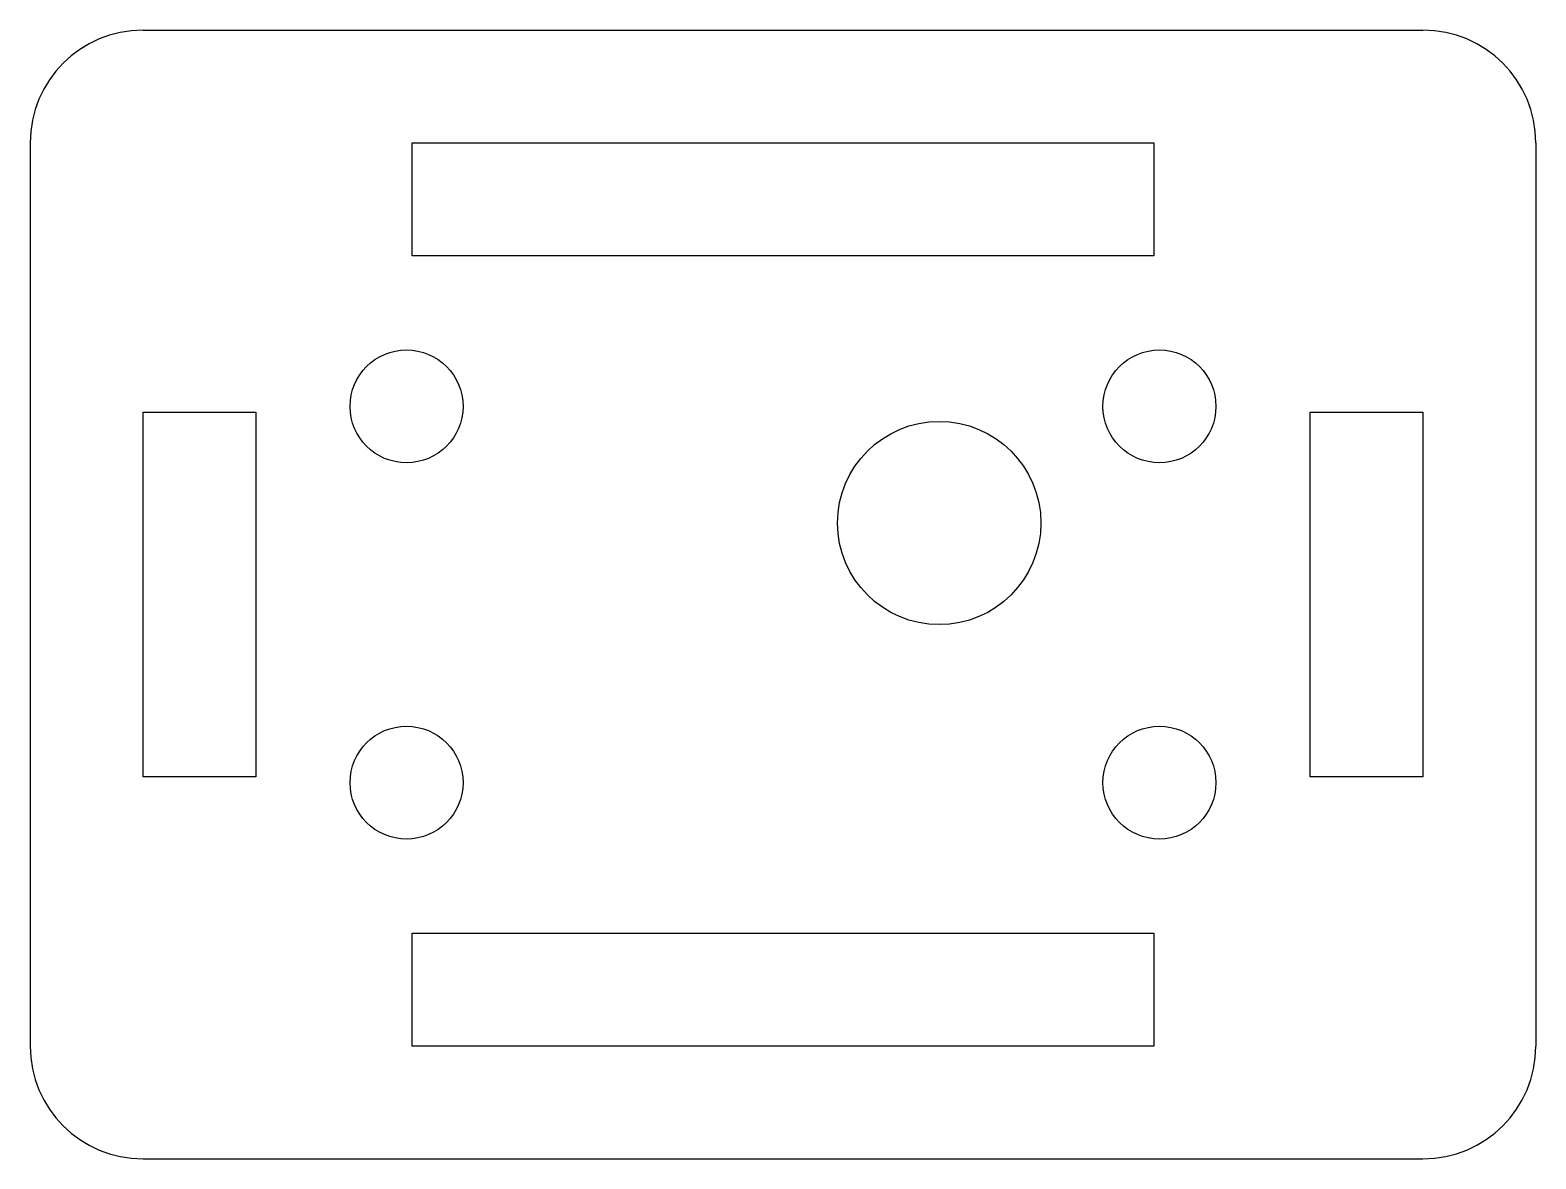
# Model space of a CAD drawing. Extents: x 0 to 40, y -6 to 24.
import ezdxf

# ---------------------------------------------------------------- set-up
doc = ezdxf.new("R2010")
doc.units = 0

# ---------------------------------------------------------------- blocks, each defined once
blk = doc.blocks.new('FILLET002')
at = {"color": 0}
for p, q in [((3, 24), (37, 24)), ((0, 21), (0, -3)), ((10.15, 21), (29.85, 21)), ((10.15, 18), (10.15, 21)), ((29.85, 21), (29.85, 18)), ((40, 21), (40, -3)), ((29.85, 18), (10.15, 18)), ((3, 13.85), (6, 13.85)), ((3, 4.15), (3, 13.85)), ((6, 13.85), (6, 4.15)), ((34, 13.85), (37, 13.85)), ((34, 4.15), (34, 13.85)), ((37, 13.85), (37, 4.15)), ((6, 4.15), (3, 4.15)), ((37, 4.15), (34, 4.15)), ((10.15, 0), (29.85, 0)), ((10.15, -3), (10.15, 0)), ((29.85, 0), (29.85, -3)), ((29.85, -3), (10.15, -3)), ((3, -6), (37, -6))]:
    blk.add_line(p, q, dxfattribs=at)
for centre, radius in [((10, 14), 1.5), ((30, 14), 1.5), ((24.15, 10.9), 2.7), ((10, 4), 1.5), ((30, 4), 1.5)]:
    blk.add_circle(centre, radius, dxfattribs=at)
for centre, start, end in [((3, 21), 90, -180), ((37, 21), 0, 90), ((3, -3), -180, -90), ((37, -3), -90, 0)]:
    blk.add_arc(centre, 3, start, end, dxfattribs=at)

msp = doc.modelspace()

# ---------------------------------------------------------------- block references
msp.add_blockref('FILLET002', (0, 0))

doc.saveas('drawing.dxf')
